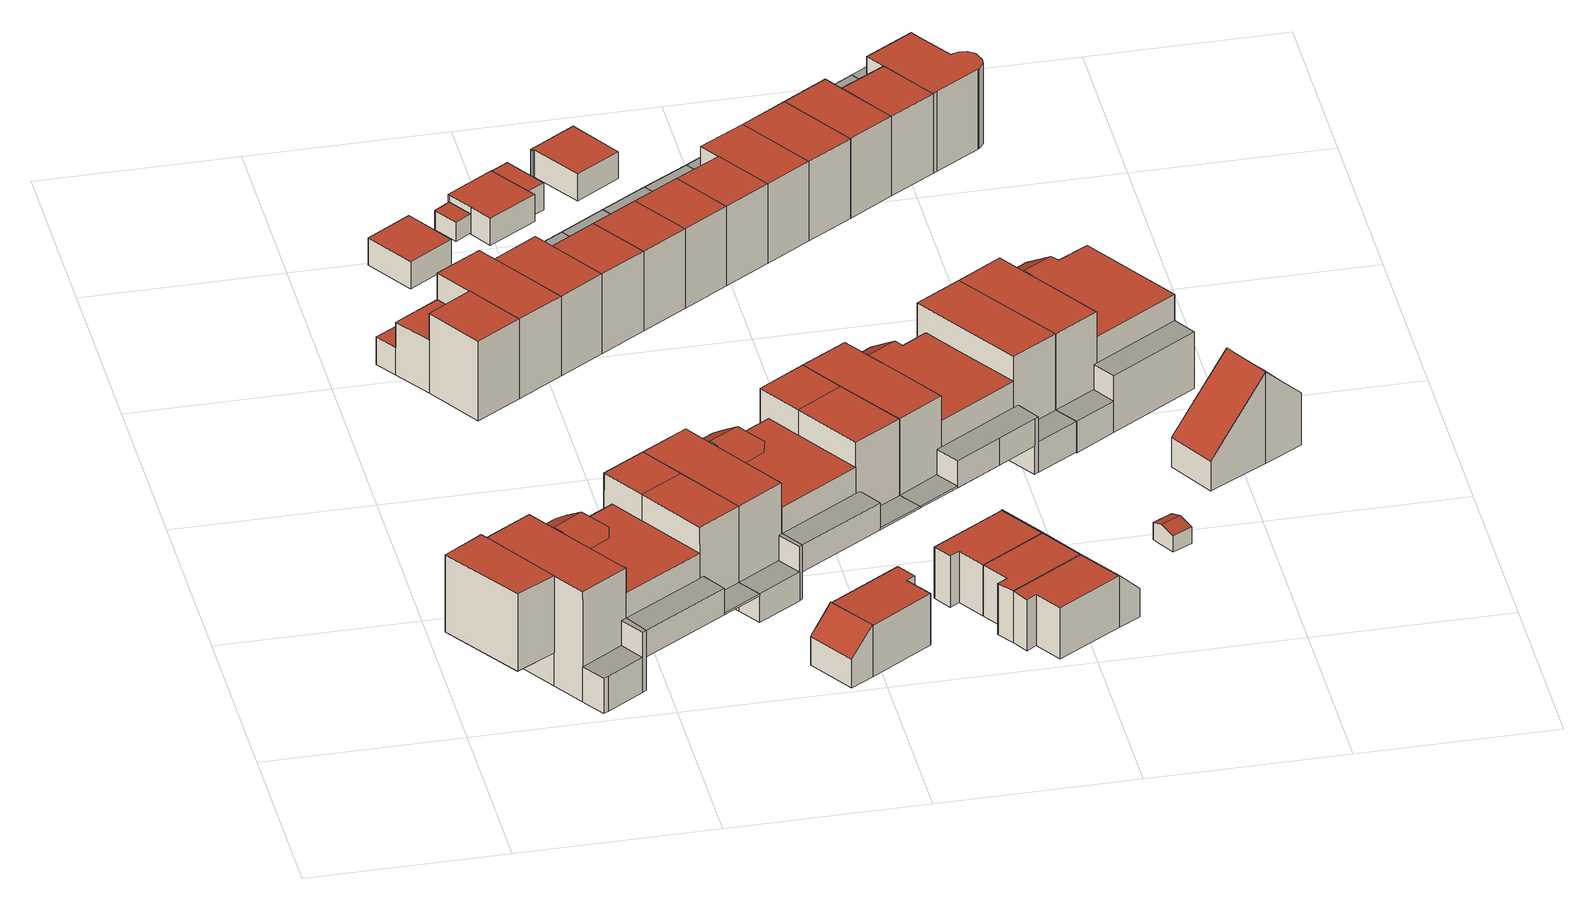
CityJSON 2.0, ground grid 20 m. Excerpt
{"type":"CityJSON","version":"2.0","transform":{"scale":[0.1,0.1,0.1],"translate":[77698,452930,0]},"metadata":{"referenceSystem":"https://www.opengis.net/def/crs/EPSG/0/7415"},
"CityObjects":{
"building1":{"type":"Building","attributes":{"Volume":3164.32,"Dakoppervlakte":310.17,"Muuroppervlakte":1062.1,"Vloeroppervlakte":186.89,"hoogte_Z_max_in_m_NAP":12.76,"GEB_DOEL":"woonfunctie","dateOfConstruction":"1980-01-01","measuredHeight":12.4},"geometry":[{"type":"Solid","lod":"2","boundaries":[[[[0,1,2,3,4,5]],[[6,7,8,9,10,11,12,13,14,15,16,17,18,19,20,21,22,23]],[[24,25,26,27,28,29,30,31,32,33,34]],[[35,31,30,36]],[[37,38,39,40]],[[41,42,43,44]],[[45,46,47,43,42]],[[48,49,50,51,52,53]],[[54,55,56,57,58,59]],[[60,61,62,63,64]],[[65,66,67,68,69]],[[70,52,71,72,73]],[[74,75,76,77]],[[78,63,79,80]],[[81,82,83,84]],[[85,86,87,88]],[[89,90,91,92,93,94,95,96]],[[97,98,99,100,101]],[[102,103,104,105,106]],[[94,107,108,95]],[[106,105,109,110,107,94,93,92,91]],[[111,112,113,98,97,114]],[[115,116,87,86]],[[85,84,34,33,86]],[[20,26,42,41,68,21]],[[42,26,25,82,45]],[[9,8,40,50,49]],[[39,100,99,50,40]],[[100,39,38,101]],[[37,97,101,38]],[[54,12,11,55]],[[54,59,13,12]],[[15,14,103,102,76,36]],[[14,13,59,104,103]],[[66,65,6,23]],[[23,22,67,66]],[[68,67,22,21]],[[6,65,114,97,37,7]],[[73,72,109,105]],[[109,72,71,110]],[[108,112,111,95]],[[86,33,2,1,79,115]],[[76,75,35,36]],[[0,80,79,1]],[[0,5,35,75,78,80]],[[75,74,63,78]],[[115,79,63,116]],[[63,74,77,64]],[[76,102,106,60,64,77]],[[57,52,70,58]],[[104,59,58,70,73,105]],[[52,57,56,53]],[[53,56,55,11,10,9,49,48]],[[51,98,113,52]],[[50,99,98,51]],[[61,91,90,62]],[[60,106,91,61]],[[62,90,89,87,116,63]],[[96,95,43,47]],[[84,83,24,34]],[[82,25,24,83]],[[81,46,45,82]],[[41,44,69,68]],[[43,95,111,114,65,69,44]],[[87,89,96,88]],[[88,96,47,46,81,84,85]],[[30,29,17,16]],[[29,28,18,17]],[[28,27,19,18]],[[26,20,19,27]],[[2,33,32,3]],[[31,4,3,32]],[[5,4,31,35]],[[36,30,16,15]],[[8,7,37,40]],[[112,108,107,110,71,52,113]]]],"semantics":{"surfaces":[{"type":"GroundSurface"},{"type":"OuterCeilingSurface"},{"type":"OuterFloorSurface"},{"type":"RoofSurface"},{"type":"WallSurface"}],"values":[[0,0,1,1,1,2,2,2,2,2,2,2,2,2,2,3,3,3,3,3,3,3,3,4,4,4,4,4,4,4,4,4,4,4,4,4,4,4,4,4,4,4,4,4,4,4,4,4,4,4,4,4,4,4,4,4,4,4,4,4,4,4,4,4,4,4,4,4,4,4,4,4,4,4,4,4]]}}]},
"building2":{"type":"Building","attributes":{"Volume":492.74,"Dakoppervlakte":72.39,"Muuroppervlakte":278.85,"Vloeroppervlakte":72.39,"hoogte_Z_max_in_m_NAP":10.07,"GEB_DOEL":"woonfunctie","dateOfConstruction":"2004-01-01","measuredHeight":8.85},"geometry":[{"type":"Solid","lod":"2","boundaries":[[[[117,118,119,120,121,122,123,124]],[[125,126,127,128]],[[129,130,131,132]],[[133,134,135,136]],[[118,117,132,127,126]],[[126,125,119,118]],[[129,132,117,124,133]],[[130,136,121,120,131]],[[122,121,136,135]],[[123,134,133,124]],[[122,135,134,123]],[[133,136,130,129]],[[132,131,128,127]],[[128,131,120,119,125]]]],"semantics":{"surfaces":[{"type":"GroundSurface"},{"type":"RoofSurface"},{"type":"WallSurface"}],"values":[[0,1,1,1,2,2,2,2,2,2,2,2,2,2]]}}]},
"building3":{"type":"Building","attributes":{"Volume":559.59,"Dakoppervlakte":72.46,"Muuroppervlakte":302.5,"Vloeroppervlakte":72.46,"hoogte_Z_max_in_m_NAP":10.07,"GEB_DOEL":"woonfunctie","dateOfConstruction":"2004-01-01","measuredHeight":8.82},"geometry":[{"type":"Solid","lod":"2","boundaries":[[[[118,124,123,137,138,139]],[[140,141,126,142]],[[143,144,134,133]],[[118,139,142,126]],[[140,142,139,138,143]],[[118,126,141,133,124]],[[124,133,134,123]],[[143,138,137,144]],[[134,144,137,123]],[[133,141,140,143]]]],"semantics":{"surfaces":[{"type":"GroundSurface"},{"type":"RoofSurface"},{"type":"WallSurface"}],"values":[[0,1,1,2,2,2,2,2,2,2]]}}]},
"building4":{"type":"Building","attributes":{"Volume":91.26,"Dakoppervlakte":30.55,"Muuroppervlakte":66.06,"Vloeroppervlakte":30.55,"hoogte_Z_max_in_m_NAP":4.2,"GEB_DOEL":"overige gebruiksfunctie","dateOfConstruction":"2004-01-01","measuredHeight":2.99},"geometry":[{"type":"Solid","lod":"2","boundaries":[[[[145,146,147,148]],[[149,150,151,152]],[[147,146,152,151]],[[146,145,149,152]],[[148,150,149,145]],[[148,147,151,150]]]],"semantics":{"surfaces":[{"type":"GroundSurface"},{"type":"RoofSurface"},{"type":"WallSurface"}],"values":[[0,1,2,2,2,2]]}}]},
"building5":{"type":"Building","attributes":{"Volume":527.81,"Dakoppervlakte":61.57,"Muuroppervlakte":290.72,"Vloeroppervlakte":72.47,"hoogte_Z_max_in_m_NAP":10.07,"GEB_DOEL":"woonfunctie","dateOfConstruction":"2004-01-01","measuredHeight":8.82},"geometry":[{"type":"Solid","lod":"2","boundaries":[[[[137,153,154,155,156,139,157,138]],[[158,159,160,161]],[[142,162,163,164]],[[144,143,165,166]],[[142,164,159,157,139]],[[156,162,142,139]],[[153,166,165,154]],[[153,137,144,166]],[[138,143,144,137]],[[159,158,143,138,157]],[[161,160,155,154,165]],[[158,161,165,143]],[[160,159,164,163]],[[163,162,156,155,160]]]],"semantics":{"surfaces":[{"type":"GroundSurface"},{"type":"OuterFloorSurface"},{"type":"RoofSurface"},{"type":"WallSurface"}],"values":[[0,1,2,2,3,3,3,3,3,3,3,3,3,3]]}}]},
"building6":{"type":"Building","attributes":{"Volume":11.54,"Dakoppervlakte":5.34,"Muuroppervlakte":20.42,"Vloeroppervlakte":5.34,"hoogte_Z_max_in_m_NAP":3.41,"GEB_DOEL":"onbekend","dateOfConstruction":"2004-01-01","measuredHeight":2.16},"geometry":[{"type":"Solid","lod":"2","boundaries":[[[[167,168,169,170]],[[171,172,173,174]],[[170,174,173,167]],[[170,169,171,174]],[[168,172,171,169]],[[167,173,172,168]]]],"semantics":{"surfaces":[{"type":"GroundSurface"},{"type":"RoofSurface"},{"type":"WallSurface"}],"values":[[0,1,2,2,2,2]]}}]},
"building7":{"type":"Building","attributes":{"Volume":314.62,"Dakoppervlakte":63.85,"Muuroppervlakte":172.18,"Vloeroppervlakte":58.34,"hoogte_Z_max_in_m_NAP":6.05,"GEB_DOEL":"woonfunctie","dateOfConstruction":"1980-01-01","measuredHeight":5.76},"geometry":[{"type":"Solid","lod":"2","boundaries":[[[[175,176,177,178,179,180,181,182]],[[183,184,185,186,187,188]],[[189,190,191,192]],[[185,177,176,186]],[[187,186,176,175]],[[182,188,187,175]],[[183,188,182,181]],[[179,178,184,189,192]],[[181,180,191,190,183]],[[180,179,192,191]],[[184,183,190,189]],[[178,177,185,184]]]],"semantics":{"surfaces":[{"type":"GroundSurface"},{"type":"RoofSurface"},{"type":"WallSurface"}],"values":[[0,1,1,2,2,2,2,2,2,2,2,2]]}}]},
"building8":{"type":"Building","attributes":{"Volume":2710.07,"Dakoppervlakte":272.45,"Muuroppervlakte":923.5,"Vloeroppervlakte":189.44,"hoogte_Z_max_in_m_NAP":12.76,"GEB_DOEL":"woonfunctie","dateOfConstruction":"1980-01-01","measuredHeight":11.63},"geometry":[{"type":"MultiSurface","lod":"2","boundaries":[[[193,194,195,196,197,198]],[[199,200,201,202,203,204,205,206,207,208,209,210,211,212,213,214]],[[215,216,217,218,219,220,221,222,223,224,225]],[[226,216,215,227]],[[221,220,219,228,229,230]],[[231,232,233,234,235,236]],[[237,238,239,240]],[[241,84,83,242]],[[243,244,245,246,247]],[[248,249,250,251,246,245]],[[80,79,252,253]],[[254,255,256,252]],[[257,258,259,260,261,262]],[[263,264,265,237]],[[266,267,268,269]],[[270,271,272,273]],[[272,271,274,275]],[[276,277,278,279]],[[280,281,277,276,282,283,284,285]],[[85,286,287,115,86]],[[280,285,288,289,290,291,278,277,281]],[[289,288,292,293,294]],[[270,235,219,218,271]],[[234,228,219,235]],[[234,233,232,231,221,230,229,228]],[[218,196,195,238,274,271]],[[194,239,238,195]],[[239,194,193,226,269,240]],[[201,200,86,115,79]],[[85,86,200,199,84]],[[199,214,83,84]],[[214,213,242,83]],[[212,222,245,244,242,213]],[[249,248,245,222,221]],[[243,241,242,244]],[[286,85,84,241,243,247,279]],[[201,79,80,202]],[[204,262,261,205]],[[227,207,206,293,292,266]],[[294,293,206,205,261]],[[266,269,226,227]],[[263,237,268,267]],[[292,288,263,267,266]],[[261,260,256,289,294]],[[259,252,256,260]],[[290,255,254,291]],[[256,255,290,289]],[[252,259,258,253]],[[253,258,257,203,202,80]],[[287,252,79,115]],[[240,269,268,237]],[[264,285,284,265]],[[282,276,246,251]],[[263,288,285,264]],[[247,246,276,279]],[[287,286,279,278,291,254,252]],[[274,238,237,275]],[[283,272,275,237,265,284]],[[249,231,236,250]],[[272,283,282,273]],[[282,251,250,236,235,270,273]],[[218,217,197,196]],[[216,198,197,217]],[[215,225,209,208]],[[224,210,209,225]],[[224,223,211,210]],[[212,211,223,222]],[[215,208,207,227]],[[226,193,198,216]],[[257,262,204,203]]],"semantics":{"surfaces":[{"type":"GroundSurface"},{"type":"OuterCeilingSurface"},{"type":"OuterFloorSurface"},{"type":"RoofSurface"},{"type":"WallSurface"}],"values":[0,0,1,1,1,2,2,2,2,2,2,2,2,2,2,3,3,3,3,3,3,3,4,4,4,4,4,4,4,4,4,4,4,4,4,4,4,4,4,4,4,4,4,4,4,4,4,4,4,4,4,4,4,4,4,4,4,4,4,4,4,4,4,4,4,4,4,4,4,4]}}]},
"building9":{"type":"Building","attributes":{"Volume":493.48,"Dakoppervlakte":49.58,"Muuroppervlakte":278.4,"Vloeroppervlakte":72.31,"hoogte_Z_max_in_m_NAP":10.07,"GEB_DOEL":"woonfunctie","dateOfConstruction":"2004-01-01","measuredHeight":8.85},"geometry":[{"type":"Solid","lod":"2","boundaries":[[[[295,296,297,298,299,156,300,154,153]],[[301,302,303,161]],[[162,304,305,306]],[[166,165,307,308,309]],[[299,304,162,156]],[[299,298,302,305,304]],[[300,301,161,165,154]],[[297,307,303,302,298]],[[307,297,296,308]],[[166,309,308,296,295,153]],[[153,154,165,166]],[[161,303,307,165]],[[306,305,302,301]],[[306,301,300,156,162]]]],"semantics":{"surfaces":[{"type":"GroundSurface"},{"type":"OuterFloorSurface"},{"type":"RoofSurface"},{"type":"WallSurface"}],"values":[[0,1,2,2,3,3,3,3,3,3,3,3,3,3]]}}]},
"building10":{"type":"Building","attributes":{"Volume":96.85,"Dakoppervlakte":32.56,"Muuroppervlakte":67.89,"Vloeroppervlakte":32.56,"hoogte_Z_max_in_m_NAP":4.2,"GEB_DOEL":"overige gebruiksfunctie","dateOfConstruction":"2004-01-01","measuredHeight":2.97},"geometry":[{"type":"Solid","lod":"2","boundaries":[[[[310,311,312,313,314,315,316,317]],[[318,319,320,321,322,323,324,325]],[[311,310,320,319]],[[310,317,321,320]],[[317,316,322,321]],[[316,315,323,322]],[[315,314,324,323]],[[313,325,324,314]],[[325,313,312,318]],[[312,311,319,318]]]],"semantics":{"surfaces":[{"type":"GroundSurface"},{"type":"RoofSurface"},{"type":"WallSurface"}],"values":[[0,1,2,2,2,2,2,2,2,2]]}}]},
"building11":{"type":"Building","attributes":{"Volume":27.9,"Dakoppervlakte":9.3,"Muuroppervlakte":40.44,"Vloeroppervlakte":9.3,"hoogte_Z_max_in_m_NAP":4.2,"GEB_DOEL":"onbekend","dateOfConstruction":"2004-01-01","measuredHeight":3},"geometry":[{"type":"Solid","lod":"2","boundaries":[[[[313,326,327,314]],[[325,324,328,329]],[[313,314,324,325]],[[314,327,328,324]],[[326,329,328,327]],[[326,313,325,329]]]],"semantics":{"surfaces":[{"type":"GroundSurface"},{"type":"RoofSurface"},{"type":"WallSurface"}],"values":[[0,1,2,2,2,2]]}}]},
"building12":{"type":"Building","attributes":{"Volume":492.75,"Dakoppervlakte":49.53,"Muuroppervlakte":277.9,"Vloeroppervlakte":72.38,"hoogte_Z_max_in_m_NAP":10.07,"GEB_DOEL":"woonfunctie","dateOfConstruction":"2004-01-01","measuredHeight":8.84},"geometry":[{"type":"Solid","lod":"2","boundaries":[[[[299,298,297,296,330,331,332,333]],[[303,302,334,335]],[[305,304,336,337]],[[307,338,339,308]],[[304,299,333,336]],[[333,332,334,337,336]],[[298,302,303,307,297]],[[332,331,338,335,334]],[[296,297,307,308]],[[338,331,330,339]],[[308,339,330,296]],[[303,335,338,307]],[[305,337,334,302]],[[305,302,298,299,304]]]],"semantics":{"surfaces":[{"type":"GroundSurface"},{"type":"OuterFloorSurface"},{"type":"RoofSurface"},{"type":"WallSurface"}],"values":[[0,1,2,2,3,3,3,3,3,3,3,3,3,3]]}}]},
"building13":{"type":"Building","attributes":{"Volume":492.44,"Dakoppervlakte":49.4,"Muuroppervlakte":277.9,"Vloeroppervlakte":72.31,"hoogte_Z_max_in_m_NAP":10.07,"GEB_DOEL":"woonfunctie","dateOfConstruction":"2004-01-01","measuredHeight":8.84},"geometry":[{"type":"Solid","lod":"2","boundaries":[[[[333,332,331,330,340,341,342,343]],[[344,335,334,345]],[[346,347,337,336]],[[348,339,338,349]],[[343,342,345,347,346]],[[336,337,334,332,333]],[[342,341,349,344,345]],[[335,338,331,332,334]],[[349,341,340,348]],[[339,348,340,330]],[[339,330,331,338]],[[349,338,335,344]],[[347,345,334,337]],[[336,333,343,346]]]],"semantics":{"surfaces":[{"type":"GroundSurface"},{"type":"OuterFloorSurface"},{"type":"RoofSurface"},{"type":"WallSurface"}],"values":[[0,1,2,2,3,3,3,3,3,3,3,3,3,3]]}}]},
"building14":{"type":"Building","attributes":{"Volume":97.33,"Dakoppervlakte":32.41,"Muuroppervlakte":69.43,"Vloeroppervlakte":32.41,"hoogte_Z_max_in_m_NAP":4.2,"GEB_DOEL":"overige gebruiksfunctie","dateOfConstruction":"2004-01-01","measuredHeight":3},"geometry":[{"type":"Solid","lod":"2","boundaries":[[[[350,351,352,353,354,355]],[[356,357,358,359,360,361]],[[350,361,360,351]],[[357,356,355,354]],[[354,353,358,357]],[[352,359,358,353]],[[350,355,356,361]],[[352,351,360,359]]]],"semantics":{"surfaces":[{"type":"GroundSurface"},{"type":"RoofSurface"},{"type":"WallSurface"}],"values":[[0,1,2,2,2,2,2,2]]}}]},
"building15":{"type":"Building","attributes":{"Volume":311.27,"Dakoppervlakte":63.39,"Muuroppervlakte":171.53,"Vloeroppervlakte":57.72,"hoogte_Z_max_in_m_NAP":6.05,"GEB_DOEL":"woonfunctie","dateOfConstruction":"1980-01-01","measuredHeight":5.75},"geometry":[{"type":"Solid","lod":"2","boundaries":[[[[362,363,364,365,366,367,368,369]],[[370,371,372,373,374,375]],[[376,377,378,379]],[[362,371,370,363]],[[371,362,369,372]],[[372,369,368,373]],[[367,374,373,368]],[[366,365,376,379,375]],[[364,377,376,365]],[[378,377,364,363,370]],[[375,379,378,370]],[[374,367,366,375]]]],"semantics":{"surfaces":[{"type":"GroundSurface"},{"type":"RoofSurface"},{"type":"WallSurface"}],"values":[[0,1,1,2,2,2,2,2,2,2,2,2]]}}]},
"building16":{"type":"Building","attributes":{"Volume":291.9,"Dakoppervlakte":59.73,"Muuroppervlakte":168.04,"Vloeroppervlakte":54.4,"hoogte_Z_max_in_m_NAP":6.05,"GEB_DOEL":"woonfunctie","dateOfConstruction":"1980-01-01","measuredHeight":5.73},"geometry":[{"type":"Solid","lod":"2","boundaries":[[[[380,381,382,383,384,367,366,365]],[[374,385,386,387,388,375]],[[379,389,390,376]],[[384,385,374,367]],[[386,385,384,383]],[[383,382,387,386]],[[382,381,388,387]],[[375,379,376,365,366]],[[381,380,390,389,388]],[[380,365,376,390]],[[379,375,388,389]],[[375,366,367,374]]]],"semantics":{"surfaces":[{"type":"GroundSurface"},{"type":"RoofSurface"},{"type":"WallSurface"}],"values":[[0,1,1,2,2,2,2,2,2,2,2,2]]}}]},
"building17":{"type":"Building","attributes":{"Volume":491.82,"Dakoppervlakte":49.27,"Muuroppervlakte":277.71,"Vloeroppervlakte":72.25,"hoogte_Z_max_in_m_NAP":10.07,"GEB_DOEL":"woonfunctie","dateOfConstruction":"2004-01-01","measuredHeight":8.84},"geometry":[{"type":"Solid","lod":"2","boundaries":[[[[391,392,393,394,343,342,341,340]],[[395,344,345,396]],[[347,346,397,398]],[[348,349,399,400]],[[346,343,394,397]],[[394,393,396,398,397]],[[392,399,395,396,393]],[[345,344,349,341,342]],[[391,400,399,392]],[[340,348,400,391]],[[349,348,340,341]],[[399,349,344,395]],[[347,398,396,345]],[[347,345,342,343,346]]]],"semantics":{"surfaces":[{"type":"GroundSurface"},{"type":"OuterFloorSurface"},{"type":"RoofSurface"},{"type":"WallSurface"}],"values":[[0,1,2,2,3,3,3,3,3,3,3,3,3,3]]}}]},
"building18":{"type":"Building","attributes":{"Volume":293.65,"Dakoppervlakte":60.27,"Muuroppervlakte":167.96,"Vloeroppervlakte":54.85,"hoogte_Z_max_in_m_NAP":6.05,"GEB_DOEL":"woonfunctie","dateOfConstruction":"1980-01-01","measuredHeight":5.72},"geometry":[{"type":"Solid","lod":"2","boundaries":[[[[401,402,403,404,405,406,382,381,380]],[[387,407,408,409,410,388]],[[411,412,390,389,413]],[[382,406,407,387]],[[406,405,408,407]],[[408,405,404,409]],[[410,409,404,403]],[[410,403,402,411,413]],[[380,390,412,411,402,401]],[[388,389,390,380,381]],[[389,388,410,413]],[[382,387,388,381]]]],"semantics":{"surfaces":[{"type":"GroundSurface"},{"type":"RoofSurface"},{"type":"WallSurface"}],"values":[[0,1,1,2,2,2,2,2,2,2,2,2]]}}]},
"building19":{"type":"Building","attributes":{"Volume":2697.73,"Dakoppervlakte":266.71,"Muuroppervlakte":940.51,"Vloeroppervlakte":184.21,"hoogte_Z_max_in_m_NAP":12.76,"GEB_DOEL":"woonfunctie","dateOfConstruction":"1980-01-01","measuredHeight":11.91},"geometry":[{"type":"MultiSurface","lod":"2","boundaries":[[[414,415,416,417,418]],[[419,420,421,422,423,424,425,426,427,428,429,430,431]],[[228,219,218,432,433,434,435,436,437,438,439,440,441]],[[442,443,444,445]],[[446,447,448,449,450,451]],[[452,453,454,445]],[[239,238,455,456]],[[457,458,459,460,461]],[[462,463,464,465]],[[466,467,468,469,470,471,472,473]],[[474,475,476,477]],[[478,479,235,234]],[[480,481,482,483,484]],[[483,485,486,487,488,489,490,491,492,484]],[[493,494,495,496]],[[271,270,497,498,499,274]],[[430,481,480,447,431]],[[496,477,500,422,442,493]],[[422,421,443,442]],[[451,420,419,446]],[[447,446,419,431]],[[448,452,445,449]],[[444,450,449,445]],[[443,421,420,451,450,444]],[[493,442,445,494]],[[219,235,270,271,274,238,414,418,218]],[[456,460,433,416,415,239]],[[415,414,238,239]],[[457,463,462,458]],[[456,455,461,460]],[[274,499,455,238]],[[441,440,467,466,478]],[[439,468,467,440]],[[424,475,469,468,439,425]],[[423,500,477,476]],[[475,424,423,476]],[[469,475,474,470]],[[235,219,228,234]],[[234,228,441,478]],[[466,473,479,478]],[[235,479,473,472,488,497,270]],[[495,489,471,470,474,477,496]],[[485,465,464,486]],[[489,488,472,471]],[[492,491,454,453]],[[452,484,492,453]],[[484,452,448,447,480]],[[465,485,483,482,481,430,429,434,459,458,462]],[[490,489,495,494,445,454,491]],[[488,487,498,497]],[[464,463,457,461,455,499,498,487,486]],[[438,426,425,439]],[[438,437,436,427,426]],[[428,427,436,435]],[[434,429,428,435]],[[433,432,417,416]],[[418,417,432,218]],[[460,459,434,433]]],"semantics":{"surfaces":[{"type":"GroundSurface"},{"type":"OuterCeilingSurface"},{"type":"OuterFloorSurface"},{"type":"RoofSurface"},{"type":"WallSurface"}],"values":[0,0,1,2,2,2,2,2,2,2,2,2,3,3,3,3,4,4,4,4,4,4,4,4,4,4,4,4,4,4,4,4,4,4,4,4,4,4,4,4,4,4,4,4,4,4,4,4,4,4,4,4,4,4,4,4,4,4]}}]},
"building20":{"type":"Building","attributes":{"Volume":527.36,"Dakoppervlakte":61.4,"Muuroppervlakte":290.89,"Vloeroppervlakte":72.25,"hoogte_Z_max_in_m_NAP":10.07,"GEB_DOEL":"woonfunctie","dateOfConstruction":"2004-01-01","measuredHeight":8.85},"geometry":[{"type":"Solid","lod":"2","boundaries":[[[[394,501,392,391,502,503,504,505]],[[506,507,395,508]],[[509,397,510,511]],[[512,513,400,399]],[[511,510,505,504,506]],[[501,394,397,509,508]],[[391,392,399,400]],[[512,503,502,513]],[[400,513,502,391]],[[508,395,399,392,501]],[[504,503,512,507,506]],[[395,507,512,399]],[[506,508,509,511]],[[394,505,510,397]]]],"semantics":{"surfaces":[{"type":"GroundSurface"},{"type":"OuterFloorSurface"},{"type":"RoofSurface"},{"type":"WallSurface"}],"values":[[0,1,2,2,3,3,3,3,3,3,3,3,3,3]]}}]},
"building21":{"type":"Building","attributes":{"Volume":527.07,"Dakoppervlakte":61.27,"Muuroppervlakte":290.89,"Vloeroppervlakte":72.19,"hoogte_Z_max_in_m_NAP":10.07,"GEB_DOEL":"woonfunctie","dateOfConstruction":"2004-01-01","measuredHeight":8.86},"geometry":[{"type":"Solid","lod":"2","boundaries":[[[[514,515,516,517,505,504,503,502]],[[518,507,506,519]],[[510,520,521,511]],[[513,512,522,523]],[[517,516,519,521,520]],[[504,505,510,511,506]],[[514,523,522,515]],[[502,513,523,514]],[[502,503,512,513]],[[518,519,516,515,522]],[[506,507,512,503,504]],[[512,507,518,522]],[[511,521,519,506]],[[505,517,520,510]]]],"semantics":{"surfaces":[{"type":"GroundSurface"},{"type":"OuterFloorSurface"},{"type":"RoofSurface"},{"type":"WallSurface"}],"values":[[0,1,2,2,3,3,3,3,3,3,3,3,3,3]]}}]},
"building22":{"type":"Building","attributes":{"Volume":13.16,"Dakoppervlakte":6.76,"Muuroppervlakte":19.9,"Vloeroppervlakte":6.41,"hoogte_Z_max_in_m_NAP":2.82,"GEB_DOEL":"onbekend","dateOfConstruction":"1980-01-01","measuredHeight":2.29},"geometry":[{"type":"Solid","lod":"2","boundaries":[[[[524,525,526,527,528,529]],[[530,531,532,533]],[[534,535,533,532]],[[527,531,530,528]],[[535,534,525,524]],[[535,524,529,533]],[[531,527,526,525,534,532]],[[529,528,530,533]]]],"semantics":{"surfaces":[{"type":"GroundSurface"},{"type":"RoofSurface"},{"type":"WallSurface"}],"values":[[0,1,1,2,2,2,2,2]]}}]},
"building23":{"type":"Building","attributes":{"Volume":528.64,"Dakoppervlakte":61.25,"Muuroppervlakte":291.58,"Vloeroppervlakte":72.26,"hoogte_Z_max_in_m_NAP":10.07,"GEB_DOEL":"woonfunctie","dateOfConstruction":"2004-01-01","measuredHeight":8.88},"geometry":[{"type":"Solid","lod":"2","boundaries":[[[[516,515,514,536,537,538,539,540,517]],[[541,518,519,542]],[[543,544,521,520,545]],[[523,522,546,547]],[[520,521,519,516,517]],[[520,517,540,539,543,545]],[[547,546,537,536]],[[523,547,536,514]],[[522,523,514,515]],[[541,542,538,537,546]],[[515,516,519,518,522]],[[546,522,518,541]],[[521,544,542,519]],[[544,543,539,538,542]]]],"semantics":{"surfaces":[{"type":"GroundSurface"},{"type":"OuterFloorSurface"},{"type":"RoofSurface"},{"type":"WallSurface"}],"values":[[0,1,2,2,3,3,3,3,3,3,3,3,3,3]]}}]},
"building24":{"type":"Building","attributes":{"Volume":2453.03,"Dakoppervlakte":213.58,"Muuroppervlakte":701.27,"Vloeroppervlakte":280.35,"hoogte_Z_max_in_m_NAP":12.76,"GEB_DOEL":"woonfunctie","dateOfConstruction":"1980-01-01","measuredHeight":11.96},"geometry":[{"type":"Solid","lod":"2","boundaries":[[[[548,549,550,551,552,553,554,555,556,557,558,559,560,561,562,563,564]],[[565,566,567,568]],[[569,570,571,572,573]],[[574,575,576,577]],[[578,579,580,443,442,581]],[[582,583,584,585]],[[586,587,588,589,590]],[[476,591,592,477]],[[593,594,595,596,597,598,599,600]],[[593,601,602,594]],[[603,604,493,496]],[[605,578,606,607,608,609,610,611]],[[612,613,614,615]],[[562,577,599,598,589,563]],[[573,558,557,609,602,601]],[[573,572,559,558]],[[559,572,571,570,561,560]],[[562,561,570,574,577]],[[574,570,569,575]],[[576,600,599,577]],[[600,576,575,569,573,601,593]],[[493,442,551,550,477,496]],[[610,609,557,556,555,565,612,611]],[[613,612,565,568]],[[613,568,567,614]],[[607,582,585,608]],[[605,579,578]],[[615,614,567,553,552,443,580,579,605]],[[581,606,578]],[[605,611,612,615]],[[604,606,581,442,493]],[[588,587,591,548,564]],[[563,589,588,564]],[[477,550,549,476]],[[548,591,476,549]],[[592,591,587,586]],[[477,592,586,590,597,603,496]],[[595,594,602,609,608,585,584]],[[595,584,583,596]],[[590,589,598,597]],[[607,606,604,603,597,596,583,582]],[[554,566,565,555]],[[554,553,567,566]],[[552,551,442,443]]]],"semantics":{"surfaces":[{"type":"GroundSurface"},{"type":"OuterCeilingSurface"},{"type":"OuterFloorSurface"},{"type":"RoofSurface"},{"type":"WallSurface"}],"values":[[0,1,2,2,2,2,2,2,3,3,3,3,3,4,4,4,4,4,4,4,4,4,4,4,4,4,4,4,4,4,4,4,4,4,4,4,4,4,4,4,4,4,4,4]]}}]},
"building25":{"type":"Building","attributes":{"Volume":493.27,"Dakoppervlakte":49.49,"Muuroppervlakte":278.42,"Vloeroppervlakte":72.23,"hoogte_Z_max_in_m_NAP":10.07,"GEB_DOEL":"woonfunctie","dateOfConstruction":"2004-01-01","measuredHeight":8.86},"geometry":[{"type":"Solid","lod":"2","boundaries":[[[[539,616,537,536,617,618,619,620]],[[541,621,622,623]],[[543,624,625,626]],[[547,546,627,628]],[[620,624,543,539]],[[620,619,622,625,624]],[[616,621,541,546,537]],[[627,623,622,619,618]],[[627,618,617,628]],[[628,617,536,547]],[[536,537,546,547]],[[541,623,627,546]],[[626,625,622,621]],[[626,621,616,539,543]]]],"semantics":{"surfaces":[{"type":"GroundSurface"},{"type":"OuterFloorSurface"},{"type":"RoofSurface"},{"type":"WallSurface"}],"values":[[0,1,2,2,3,3,3,3,3,3,3,3,3,3]]}}]},
"building26":{"type":"Building","attributes":{"Volume":609,"Dakoppervlakte":70.6,"Muuroppervlakte":315.51,"Vloeroppervlakte":82.13,"hoogte_Z_max_in_m_NAP":10.07,"GEB_DOEL":"woonfunctie","dateOfConstruction":"2004-01-01","measuredHeight":8.87},"geometry":[{"type":"Solid","lod":"2","boundaries":[[[[620,629,618,617,630,631,632,633,634,635,636,637,638,639,640,641,642,643,644,645]],[[646,623,647,648,649,650]],[[651,652,653,654,655,656,657,658,659,660,624,661,662,663]],[[664,665,628,627]],[[660,647,629,620,624]],[[661,624,620,645]],[[645,644,662,661]],[[663,662,644,643]],[[643,642,651,663]],[[652,641,640,653]],[[653,640,639,654]],[[655,654,639,638]],[[655,638,637,656]],[[637,636,657,656]],[[657,636,635,658]],[[659,658,635,634,648]],[[630,617,628,665]],[[617,618,627,628]],[[664,631,630,665]],[[623,627,618,629,647]],[[648,634,633,632,650,649]],[[623,646,650,632,631,664,627]],[[660,659,648,647]],[[642,641,652,651]]]],"semantics":{"surfaces":[{"type":"GroundSurface"},{"type":"OuterFloorSurface"},{"type":"RoofSurface"},{"type":"WallSurface"}],"values":[[0,1,2,2,3,3,3,3,3,3,3,3,3,3,3,3,3,3,3,3,3,3,3,3]]}}]},
"building27":{"type":"Building","attributes":{"Volume":432.14,"Dakoppervlakte":86.75,"Muuroppervlakte":213.15,"Vloeroppervlakte":57.57,"hoogte_Z_max_in_m_NAP":10.82,"GEB_DOEL":"woonfunctie","dateOfConstruction":"1980-01-01","measuredHeight":10.19},"geometry":[{"type":"Solid","lod":"2","boundaries":[[[[666,667,668,669,670,671,672,673]],[[674,675,676,677]],[[678,679,680,681]],[[680,682,683,684,685,681]],[[669,668,682,680]],[[677,684,683,682,668,667,674]],[[671,670,679,678]],[[669,680,679,670]],[[675,666,673,676]],[[675,674,667,666]],[[673,672,671,678,681,685,684,677,676]]]],"semantics":{"surfaces":[{"type":"GroundSurface"},{"type":"OuterCeilingSurface"},{"type":"RoofSurface"},{"type":"WallSurface"}],"values":[[0,1,2,2,3,3,3,3,3,3,3]]}}]}
},
"vertices":[
[211,266,4],[221,251,4],[248,208,4],[205,181,4],[178,224,4],[168,239,4],[117,34,4],[97,66,4],[45,148,4],[39,157,4],[40,157,4],[83,185,4],[77,195,4],[106,214,4],[134,231,4],[143,223,4],[153,208,4],[173,177,4],[169,158,4],[125,130,4],[179,41,4],[175,38,4],[137,14,4],[132,11,4],[304,120,41],[265,95,41],[179,41,41],[125,130,41],[169,158,41],[173,177,41],[153,208,41],[178,224,41],[205,181,41],[248,208,41],[289,143,41],[168,239,41],[143,223,41],[97,66,41],[57,43,41],[5,122,41],[45,148,41],[175,38,71],[179,41,71],[165,65,71],[160,62,71],[265,95,71],[250,119,71],[246,116,71],[40,157,72],[39,157,72],[45,148,72],[49,142,72],[96,172,72],[87,187,72],[77,195,43],[83,185,43],[87,187,43],[96,172,43],[122,188,43],[106,214,43],[153,207,72],[159,198,72],[184,214,72],[178,224,72],[153,208,72],[117,34,43],[132,11,43],[137,14,43],[175,38,43],[160,62,43],[122,188,72],[103,162,72],[129,178,72],[123,187,72],[178,224,43],[168,239,43],[143,223,43],[153,208,43],[168,239,72],[221,251,72],[211,266,72],[250,119,43],[265,95,43],[304,120,43],[289,143,43],[289,143,128],[248,208,128],[205,181,128],[246,116,128],[205,181,99],[184,214,99],[159,198,99],[173,177,99],[169,158,99],[125,130,99],[165,65,99],[246,116,99],[97,66,127],[49,142,127],[45,148,127],[5,122,127],[57,43,127],[143,223,87],[134,231,79],[106,214,79],[123,187,99],[153,207,99],[124,129,99],[159,73,99],[129,178,99],[103,162,99],[165,65,127],[159,73,127],[96,172,127],[117,34,127],[221,251,128],[178,224,128],
[129,590,12],[164,534,12],[119,505,12],[84,561,12],[60,597,12],[46,618,12],[92,647,12],[106,626,12],[119,505,101],[164,534,101],[129,590,101],[84,561,101],[106,626,71],[60,597,71],[84,561,71],[129,590,71],[106,626,43],[92,647,43],[46,618,43],[60,597,43],
[138,676,12],[152,655,12],[210,563,12],[152,655,101],[106,626,101],[210,563,101],[152,655,43],[138,676,43],
[104,736,12],[74,784,12],[119,813,12],[149,765,12],[104,736,42],[149,765,42],[119,813,42],[74,784,42],
[184,705,12],[197,684,12],[208,667,12],[255,592,12],[163,638,12],[152,655,71],[163,638,71],[208,667,71],[197,684,71],[255,592,101],[208,667,101],[163,638,101],[197,684,43],[184,705,43],
[163,839,13],[178,815,13],[162,804,13],[147,828,13],[162,804,34],[178,815,34],[163,839,34],[147,828,34],
[446,94,3],[437,88,3],[454,62,3],[390,20,3],[367,6,3],[338,52,3],[360,66,3],[434,113,3],[360,66,60],[390,20,60],[454,62,60],[437,88,60],[446,94,60],[434,113,60],[390,20,61],[360,66,61],[338,52,35],[367,6,35],
[340,348,11],[387,378,11],[397,363,11],[424,320,11],[377,290,11],[350,333,11],[289,143,11],[248,208,11],[221,251,11],[211,266,11],[256,294,11],[249,304,11],[278,323,11],[307,341,11],[315,332,11],[325,316,11],[345,286,11],[340,268,11],[297,239,11],[351,151,11],[348,148,11],[304,120,11],[325,316,41],[350,333,41],[377,290,41],[424,320,41],[466,255,41],[423,228,41],[437,205,41],[351,151,41],[297,239,41],[340,268,41],[345,286,41],[340,348,41],[315,332,41],[481,233,41],[480,232,41],[478,231,41],[437,205,43],[478,231,43],[480,232,43],[481,233,43],[466,255,43],[423,228,43],[350,333,72],[397,363,72],[387,378,72],[340,348,72],[333,171,43],[348,148,43],[333,171,71],[348,148,71],[351,151,71],[337,174,71],[336,173,71],[435,204,71],[437,205,71],[423,228,71],[418,225,71],[268,281,72],[259,296,72],[274,271,72],[300,288,72],[295,297,72],[256,294,44],[259,296,44],[268,281,44],[295,297,44],[278,323,44],[249,304,44],[325,316,72],[331,307,72],[356,323,72],[315,332,44],[325,316,44],[350,333,44],[340,348,44],[466,255,128],[424,320,128],[377,290,128],[418,225,128],[397,363,128],[350,333,128],[337,174,100],[297,239,100],[295,238,100],[336,173,100],[345,286,100],[340,268,100],[418,225,100],[377,290,100],[356,323,100],[331,307,100],[336,173,128],[268,281,128],[325,316,100],[295,297,100],[300,288,100],[274,271,100],[315,332,87],[307,341,79],[278,323,79],
[187,708,12],[229,734,12],[243,713,12],[265,677,12],[301,621,12],[220,648,12],[220,648,71],[265,677,71],[243,713,71],[301,621,101],[265,677,101],[220,648,101],[243,713,43],[229,734,43],[187,708,43],
[163,839,12],[162,840,12],[210,871,12],[210,870,12],[236,830,12],[241,823,12],[192,792,12],[178,815,12],[210,871,42],[162,840,42],[163,839,42],[178,815,42],[192,792,42],[241,823,42],[236,830,42],[210,870,42],
[227,881,12],[253,840,12],[253,840,42],[227,881,42],
[275,763,12],[288,742,12],[311,706,12],[347,650,12],[311,706,71],[288,742,71],[347,650,101],[311,706,101],[288,742,43],[275,763,43],
[320,792,12],[334,771,12],[357,735,12],[392,679,12],[334,771,71],[357,735,71],[392,679,101],[357,735,101],[320,792,43],[334,771,43],
[253,898,12],[300,928,12],[332,877,12],[287,848,12],[256,896,12],[255,895,12],[255,895,42],[256,896,42],[287,848,42],[332,877,42],[300,928,42],[253,898,42],
[474,138,3],[548,185,3],[570,199,3],[599,154,3],[577,140,3],[512,99,3],[495,126,3],[485,120,3],[548,185,60],[474,138,60],[485,120,60],[495,126,60],[512,99,60],[577,140,60],[599,154,35],[570,199,35],[548,185,61],[577,140,61],
[626,111,3],[604,97,3],[530,50,3],[519,66,3],[529,72,3],[529,72,60],[519,66,60],[530,50,60],[604,97,60],[604,97,61],[626,111,35],
[366,821,12],[380,799,12],[403,763,12],[438,708,12],[380,799,71],[403,763,71],[438,708,101],[403,763,101],[380,799,43],[366,821,43],
[627,109,3],[654,67,3],[632,54,3],[567,13,3],[550,40,3],[540,33,3],[540,33,60],[550,40,60],[567,13,60],[632,54,60],[654,67,35],[627,109,35],[632,54,61],
[397,363,9],[387,378,9],[433,407,9],[471,350,9],[424,320,9],[512,472,9],[518,462,9],[559,488,9],[569,472,9],[653,342,9],[611,316,9],[607,313,9],[550,401,9],[506,373,9],[487,377,9],[458,423,9],[451,433,9],[481,452,9],[471,350,41],[433,407,41],[458,423,41],[487,377,41],[506,373,41],[512,377,41],[550,401,41],[607,313,41],[568,288,41],[522,259,41],[569,472,72],[559,488,72],[514,459,72],[523,443,72],[512,472,43],[481,452,43],[498,426,43],[523,443,43],[514,459,43],[518,462,43],[498,426,72],[504,417,72],[530,434,72],[443,392,72],[433,407,72],[443,391,43],[468,407,43],[458,423,43],[433,407,43],[443,392,43],[468,407,72],[443,391,72],[449,382,72],[474,398,72],[522,259,71],[568,288,71],[607,313,71],[611,316,71],[597,339,71],[592,336,71],[512,285,71],[507,282,71],[597,339,43],[611,316,43],[653,342,43],[638,365,43],[522,259,43],[507,282,43],[481,452,79],[451,433,78],[458,423,87],[468,407,100],[498,426,100],[474,398,100],[449,382,100],[471,350,100],[512,285,100],[592,336,100],[550,401,100],[530,434,100],[504,417,100],[569,472,128],[523,443,128],[592,336,128],[638,365,128],[512,285,128],[471,350,128],[443,392,128],[638,365,9],
[390,783,12],[412,850,12],[425,828,12],[436,811,12],[483,737,12],[436,811,71],[425,828,71],[390,783,71],[390,783,101],[483,737,101],[436,811,101],[425,828,43],[412,850,43],
[457,879,12],[471,857,12],[482,840,12],[529,766,12],[471,857,71],[482,840,71],[529,766,101],[482,840,101],[471,857,43],[457,879,43],
[727,175,5],[707,164,5],[699,178,5],[693,189,5],[713,200,5],[719,189,5],[713,200,24],[693,189,24],[699,178,28],[719,189,28],[707,164,23],[727,175,23],
[503,908,12],[517,886,12],[527,869,12],[574,795,12],[533,769,12],[517,886,71],[527,869,71],[574,795,101],[527,869,101],[533,769,101],[517,886,43],[503,908,43],
[694,368,8],[653,342,8],[638,365,8],[569,472,8],[559,488,8],[599,513,8],[604,516,8],[598,526,8],[623,542,8],[624,543,8],[653,561,8],[684,581,8],[700,556,8],[701,555,8],[707,546,8],[769,448,8],[783,425,8],[598,526,42],[604,516,42],[599,513,42],[593,523,42],[670,535,44],[701,555,44],[700,556,44],[684,581,44],[653,561,44],[701,555,71],[670,535,71],[676,527,71],[707,546,71],[612,505,72],[604,516,72],[599,513,72],[614,501,72],[615,500,71],[620,491,71],[646,508,71],[641,517,71],[680,391,71],[694,368,71],[783,425,71],[769,448,71],[683,393,71],[694,368,43],[680,391,43],[670,535,100],[641,517,100],[646,508,100],[620,491,100],[683,393,100],[769,448,100],[707,546,100],[676,527,100],[653,561,79],[624,543,79],[683,393,128],[614,501,128],[604,516,69],[614,501,73],[615,500,73],[641,517,73],[624,543,67],[623,542,67],[598,526,67],[598,526,50],[593,523,50],[599,513,50],[604,516,50],
[539,851,12],[548,937,12],[562,915,12],[585,879,12],[620,824,12],[539,851,71],[585,879,71],[562,915,71],[620,824,101],[585,879,101],[539,851,101],[562,915,43],[548,937,43],
[573,898,12],[597,967,12],[610,946,12],[611,946,12],[619,934,12],[622,929,12],[627,920,12],[650,885,12],[658,888,12],[666,887,12],[673,882,12],[674,879,12],[677,871,12],[676,863,12],[671,856,12],[669,855,12],[624,827,12],[610,946,71],[573,898,71],[622,929,71],[619,934,71],[611,946,71],[676,863,101],[677,871,101],[674,879,101],[673,882,101],[666,887,101],[658,888,101],[650,885,101],[627,920,101],[622,929,101],[573,898,101],[624,827,101],[669,855,101],[671,856,101],[610,946,43],[597,967,43],
[842,324,6],[851,330,6],[861,314,6],[822,291,6],[762,256,6],[735,303,6],[795,338,6],[824,354,6],[851,330,35],[842,324,35],[824,354,35],[834,360,35],[735,303,39],[762,256,39],[822,291,108],[795,338,108],[861,314,64],[851,330,64],[834,360,64],[824,354,75]
]}
